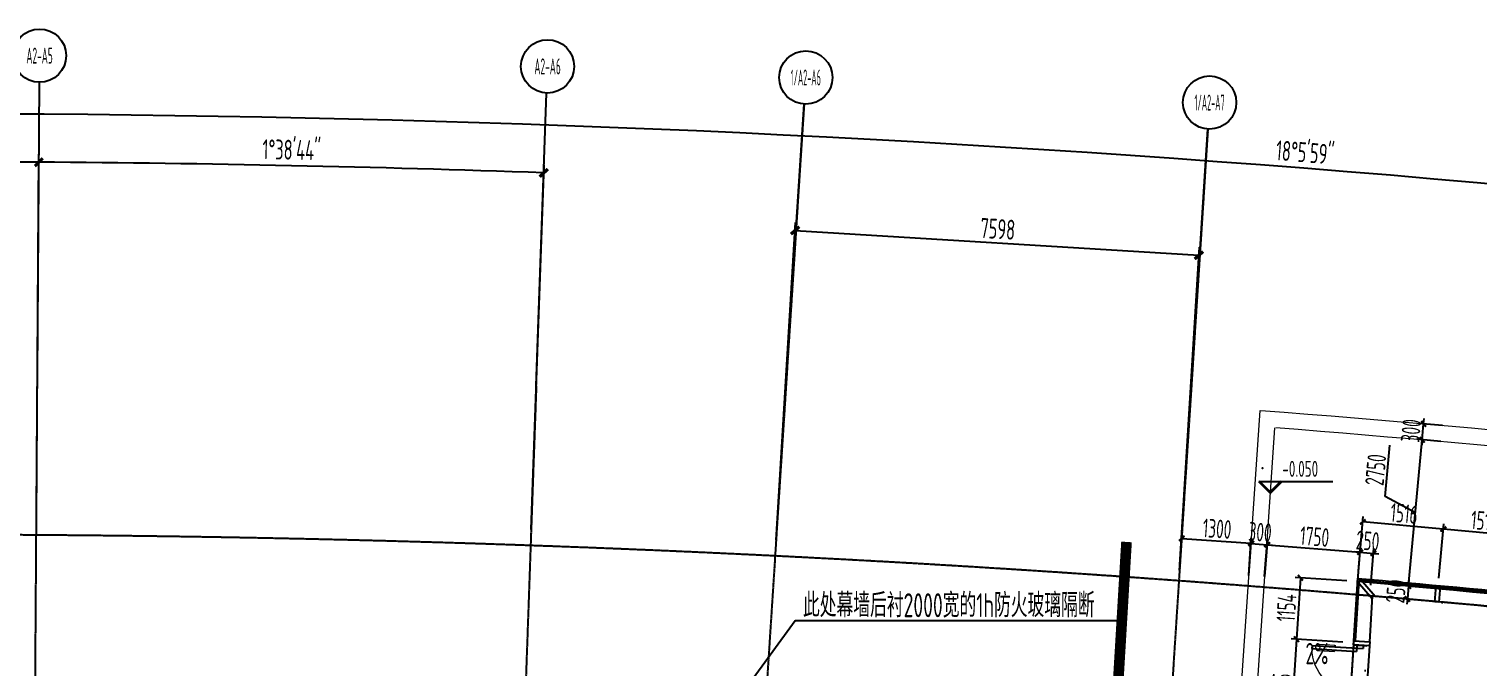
# Model space of a CAD drawing. Header units: millimetres. Extents: x 11639278 to 23698211, y -13072636 to -5537337.
# Drawn here: x 11780782 to 11808014, y -6373381 to -6361386 of the extents above; entities that cross this region are included whole.
import ezdxf
from ezdxf.enums import TextEntityAlignment as Align

# ---------------------------------------------------------------- set-up
doc = ezdxf.new("R2010")
doc.units = ezdxf.units.MM
doc.header["$LTSCALE"] = 10
for name, pattern in [('A2-RG-AXIS$0$CENTER', [2, 1.25, -0.25, 0.25, -0.25]), ('A2-RG-AXIS$0$DOTE', [2.42, 2, -0.2, 0.02, -0.2]), ('A2-RI-F1$0$DOT2', [0.125, 0, -0.125])]:
    doc.linetypes.add(name, pattern=pattern)
for name, color, linetype in [('A2-RB-F1$0$A-DIMS-100', 1, 'Continuous'), ('A2-RG-AXIS$0$A-AXIS', 1, 'Continuous'), ('A2-RG-AXIS$0$A-DIMS-100', 1, 'Continuous'), ('A2-RG-AXIS$0$A-GRID', 1, 'A2-RG-AXIS$0$CENTER'), ('A2-RG-AXIS$0$A-SYMB', 4, 'Continuous'), ('A2-RI-F1$0$A-DOOR', 32, 'Continuous'), ('A2-RI-F1$0$A-FLOR-OTLN', 4, 'A2-RI-F1$0$DOT2'), ('A2-RI-F1$0$A-GLAZ', 140, 'Continuous'), ('A2-RI-F1$0$A-STRS', 50, 'Continuous'), ('A2-RI-F1$0$A-SYMB', 4, 'Continuous'), ('A2-RI-F1$0$A-SYMB-AREA', 4, 'Continuous'), ('A2-RI-F1$0$A-SYMB-NAME', 4, 'Continuous'), ('A2-RI-F1$0$an-wndw-mull-v', 3, 'Continuous'), ('A2-RI-F1$0$WINDOW_TEXT', 7, 'Continuous'), ('A2-RS-F1$0$A-HATH-GRAY', 8, 'Continuous')]:
    doc.layers.add(name, color=color, linetype=linetype)
doc.layers.add('A2-RI-F1$0$A-DETL-LLIN', color=3, linetype='Continuous', lineweight=5)
doc.layers.add('A2-RI-F1$0$A-X-AREA', color=6, linetype='Continuous', plot=False)
doc.styles.add('A2-RB-F1$0$XD2008', font='hzs.shx', dxfattribs={"width": 0.7, "bigfont": 'hztxt.shx'})
doc.styles.add('A2-RG-AXIS$0$ECADI', font='hzs.shx', dxfattribs={"width": 0.7, "bigfont": 'hztxt.shx'})
doc.styles.add('A2-RG-AXIS$0$XD2008', font='hzs.shx', dxfattribs={"width": 0.7, "bigfont": 'hztxt.shx'})
doc.styles.add('A2-RI-F1$0$ECADI', font='hzs.shx', dxfattribs={"width": 0.7, "bigfont": 'hztxt.shx'})
doc.styles.add('A2-RI-F1$0$SIMPLEX', font='simplex.shx', dxfattribs={"width": 0.7})
doc.styles.add('A2-RI-F1$0$XD2008', font='hzs.shx', dxfattribs={"width": 0.7, "bigfont": 'hztxt.shx'})
doc.dimstyles.new('A2-RB-F1$0$XD100$0', dxfattribs={"dimscale": 100, "dimtxt": 3.5, "dimasz": 1, "dimexe": 1, "dimexo": 2, "dimgap": 0.5, "dimtad": 1, "dimdec": 0, "dimdsep": 46, "dimtxsty": 'A2-RB-F1$0$XD2008', "dimblk1": 'A2-RB-F1$0$_ArchTick', "dimblk2": 'A2-RB-F1$0$_ArchTick', "dimsah": 1, "dimcen": 2.5, "dimclrt": 4, "dimaunit": 1, "dimadec": 0, "dimazin": 0, "dimtfac": 1, "dimtdec": 0, "dimtix": 1, "dimtmove": 1, "dimatfit": 3, "dimfxl": 0, "dimtolj": 1, "dimtzin": 0, "dimarcsym": 0})
doc.dimstyles.new('A2-RG-AXIS$0$XD150', dxfattribs={"dimscale": 300, "dimtxt": 2.5, "dimasz": 1.5, "dimexe": 1, "dimexo": 2, "dimgap": 0.5, "dimtad": 1, "dimdec": 0, "dimdsep": 46, "dimtxsty": 'A2-RG-AXIS$0$XD2008', "dimcen": 2.5, "dimclrt": 4, "dimaunit": 1, "dimadec": 3, "dimazin": 0, "dimtfac": 1, "dimtdec": 0, "dimtmove": 2, "dimatfit": 3, "dimfxl": 0, "dimtolj": 1, "dimtzin": 0, "dimarcsym": 0})
doc.dimstyles.new('A2-RG-AXIS$0$XD150$0', dxfattribs={"dimscale": 150, "dimtxt": 2.5, "dimasz": 1, "dimexe": 1, "dimexo": 2, "dimgap": 0.5, "dimtad": 1, "dimdec": 0, "dimdsep": 46, "dimtxsty": 'A2-RG-AXIS$0$XD2008', "dimblk": 'A2-RG-AXIS$0$_ArchTick', "dimcen": 2.5, "dimclrt": 4, "dimaunit": 1, "dimadec": 0, "dimazin": 0, "dimtfac": 1, "dimtdec": 0, "dimtmove": 2, "dimatfit": 3, "dimfxl": 0, "dimtolj": 1, "dimtzin": 0, "dimarcsym": 0})

# ---------------------------------------------------------------- blocks, each defined once
blk = doc.blocks.new('A2-RG-AXIS$0$ECADI-TAG-GRID')
at = {"color": 13}
blk.add_circle((0, 0), 5, dxfattribs=at)
at = {"style": 'A2-RG-AXIS$0$ECADI', "width": 0.7}
blk.add_attdef('GRID', text='', height=5, dxfattribs=at).set_placement((0, 0), align=Align.MIDDLE)
blk = doc.blocks.new('A2-RG-AXIS$0$_ArchTick')
at = {"color": 0, "linetype": 'ByBlock', "const_width": 0.4}
blk.add_lwpolyline([(-0.5, -0.5), (0.5, 0.5)], dxfattribs=at)
blk = doc.blocks.new('*D503')
at = {"layer": 'A2-RG-AXIS$0$A-DIMS-100', "color": 0, "lineweight": -2, "ltscale": 3, "transparency": 16777216}
for p, q in [((11753070, -6371598), (11752455, -6363872)), ((11854556, -6379588), (11856371, -6372053))]:
    blk.add_line(p, q, dxfattribs=at)
blk.add_arc((11778731, -6694179), 331200, 76.44866, 94.54827, dxfattribs=at)
at = {"layer": 'Defpoints', "color": 0, "ltscale": 3, "transparency": 16777216}
for p in [(11822065, -6365826), (11753093, -6371897), (11854485, -6379879), (11778731, -6694179)]:
    blk.add_point(p, dxfattribs=at)
at = {"layer": 'A2-RG-AXIS$0$A-DIMS-100', "color": 0, "lineweight": -2, "ltscale": 3, "transparency": 16777216, "xscale": 150, "yscale": 150, "zscale": 150}
for p, rotation in [((11752467, -6364022), 184.5482656226652), ((11856336, -6372199), 346.4486630674553)]:
    blk.add_blockref('A2-RG-AXIS$0$_ArchTick', p, dxfattribs=dict(at, rotation=rotation))
at = {"layer": 'A2-RG-AXIS$0$A-DIMS-100', "color": 4, "ltscale": 3, "transparency": 16777216, "insert": (11804749, -6363703), "char_height": 375, "attachment_point": 5, "rotation": 355.4985, "style": 'A2-RG-AXIS$0$XD2008'}
blk.add_mtext('\\A1;18°5\'59"', dxfattribs=at)
blk = doc.blocks.new('*D510')
at = {"layer": 'A2-RG-AXIS$0$A-DIMS-100', "color": 0, "lineweight": -2, "ltscale": 3, "transparency": 16777216}
for p, q in [((11780922, -6370586), (11780968, -6363736)), ((11790213, -6370782), (11790456, -6363937))]:
    blk.add_line(p, q, dxfattribs=at)
blk.add_arc((11778731, -6694179), 330300, 87.96659, 89.61201, dxfattribs=at)
at = {"layer": 'Defpoints', "color": 0, "ltscale": 3, "transparency": 16777216}
for p in [(11787290, -6363990), (11780920, -6370886), (11790202, -6371082), (11778731, -6694179)]:
    blk.add_point(p, dxfattribs=at)
at = {"layer": 'A2-RG-AXIS$0$A-DIMS-100', "color": 0, "lineweight": -2, "ltscale": 3, "transparency": 16777216, "xscale": 150, "yscale": 150, "zscale": 150}
for p, rotation in [((11780967, -6363886), 179.6120103936911), ((11790450, -6364087), 357.9665919819578)]:
    blk.add_blockref('A2-RG-AXIS$0$_ArchTick', p, dxfattribs=dict(at, rotation=rotation))
at = {"layer": 'A2-RG-AXIS$0$A-DIMS-100', "color": 4, "ltscale": 3, "transparency": 16777216, "insert": (11785716, -6363654), "char_height": 375, "attachment_point": 5, "rotation": 358.7893, "style": 'A2-RG-AXIS$0$XD2008'}
blk.add_mtext('\\A1;1°38\'44"', dxfattribs=at)
blk = doc.blocks.new('*D512')
at = {"layer": 'A2-RG-AXIS$0$A-DIMS-100', "color": 0, "lineweight": -2, "ltscale": 3, "transparency": 16777216}
for p, q in [((11771629, -6370657), (11771479, -6363808)), ((11780922, -6370586), (11780968, -6363736))]:
    blk.add_line(p, q, dxfattribs=at)
blk.add_arc((11778731, -6694179), 330300, 89.61201, 91.25743, dxfattribs=at)
at = {"layer": 'Defpoints', "color": 0, "ltscale": 3, "transparency": 16777216}
for p in [(11777806, -6363880), (11771636, -6370957), (11780920, -6370886), (11778731, -6694179)]:
    blk.add_point(p, dxfattribs=at)
at = {"layer": 'A2-RG-AXIS$0$A-DIMS-100', "color": 0, "lineweight": -2, "ltscale": 3, "transparency": 16777216, "xscale": 150, "yscale": 150, "zscale": 150}
for p, rotation in [((11771482, -6363958), 181.2574288054266), ((11780967, -6363886), 359.6120103936937)]:
    blk.add_blockref('A2-RG-AXIS$0$_ArchTick', p, dxfattribs=dict(at, rotation=rotation))
at = {"layer": 'A2-RG-AXIS$0$A-DIMS-100', "color": 4, "ltscale": 3, "transparency": 16777216, "insert": (11776222, -6363590), "char_height": 375, "attachment_point": 5, "rotation": 0.4347, "style": 'A2-RG-AXIS$0$XD2008'}
blk.add_mtext('\\A1;1°38\'44"', dxfattribs=at)
blk = doc.blocks.new('*D546')
at = {"layer": 'A2-RG-AXIS$0$A-AXIS', "color": 0, "lineweight": -2, "ltscale": 3, "transparency": 16777216}
for p, q in [((11794812, -6370979), (11795179, -6365018)), ((11795170, -6365167), (11802753, -6365634)), ((11802395, -6371445), (11802762, -6365484))]:
    blk.add_line(p, q, dxfattribs=at)
at = {"layer": 'Defpoints', "color": 0, "ltscale": 3, "transparency": 16777216}
for p in [(11802753, -6365634), (11794794, -6371278), (11802377, -6371745)]:
    blk.add_point(p, dxfattribs=at)
at = {"layer": 'A2-RG-AXIS$0$A-AXIS', "color": 0, "lineweight": -2, "ltscale": 3, "transparency": 16777216, "xscale": 150, "yscale": 150, "zscale": 150}
for p, rotation in [((11795170, -6365167), 176.4788938020491), ((11802753, -6365634), 356.4788938020491)]:
    blk.add_blockref('A2-RG-AXIS$0$_ArchTick', p, dxfattribs=dict(at, rotation=rotation))
at = {"layer": 'A2-RG-AXIS$0$A-AXIS', "color": 4, "ltscale": 3, "transparency": 16777216, "insert": (11798977, -6365139), "char_height": 375, "attachment_point": 5, "rotation": 356.4789, "style": 'A2-RG-AXIS$0$XD2008'}
blk.add_mtext('\\A1;7598', dxfattribs=at)
blk = doc.blocks.new('A2-RB-F1$0$_ArchTick')
at = {"color": 0, "linetype": 'ByBlock', "const_width": 0.4}
blk.add_lwpolyline([(-0.5, -0.5), (0.5, 0.5)], dxfattribs=at)
blk = doc.blocks.new('*D1352')
at = {"layer": 'A2-RB-F1$0$A-DIMS-100', "color": 0, "lineweight": -2, "transparency": 16777216}
for p, q in [((11806691, -6371840), (11806947, -6369098)), ((11807300, -6369131), (11806847, -6369088)), ((11806253, -6370161), (11806342, -6369201)), ((11806819, -6370469), (11806253, -6370161)), ((11807044, -6371873), (11806591, -6371831))]:
    blk.add_line(p, q, dxfattribs=at)
at = {"layer": 'Defpoints', "color": 0, "transparency": 16777216}
for p in [(11806947, -6369098), (11807499, -6369149), (11807244, -6371892)]:
    blk.add_point(p, dxfattribs=at)
at = {"layer": 'A2-RB-F1$0$A-DIMS-100', "color": 0, "lineweight": -2, "transparency": 16777216, "xscale": 100, "yscale": 100, "zscale": 100}
for p, rotation in [((11806947, -6369098), 84.67613295136277), ((11806691, -6371840), 264.6761329513628)]:
    blk.add_blockref('A2-RB-F1$0$_ArchTick', p, dxfattribs=dict(at, rotation=rotation))
at = {"layer": 'A2-RB-F1$0$A-DIMS-100', "color": 4, "transparency": 16777216, "insert": (11806074, -6369660), "char_height": 350, "attachment_point": 5, "rotation": 84.6761, "style": 'A2-RB-F1$0$XD2008'}
blk.add_mtext('\\A1;2750', dxfattribs=at)
blk = doc.blocks.new('*D1353')
at = {"layer": 'A2-RB-F1$0$A-DIMS-100', "color": 0, "lineweight": -2, "transparency": 16777216}
for p, q in [((11802390, -6371545), (11802438, -6370848)), ((11802431, -6370948), (11803728, -6371036)), ((11803688, -6371633), (11803735, -6370936))]:
    blk.add_line(p, q, dxfattribs=at)
at = {"layer": 'Defpoints', "color": 0, "transparency": 16777216}
for p in [(11803728, -6371036), (11802377, -6371745), (11803674, -6371832)]:
    blk.add_point(p, dxfattribs=at)
at = {"layer": 'A2-RB-F1$0$A-DIMS-100', "color": 0, "lineweight": -2, "transparency": 16777216, "xscale": 100, "yscale": 100, "zscale": 100}
for p, rotation in [((11802431, -6370948), 176.1267598469456), ((11803728, -6371036), 356.1267598469456)]:
    blk.add_blockref('A2-RB-F1$0$_ArchTick', p, dxfattribs=dict(at, rotation=rotation))
at = {"layer": 'A2-RB-F1$0$A-DIMS-100', "color": 4, "transparency": 16777216, "insert": (11803095, -6370767), "char_height": 350, "attachment_point": 5, "rotation": 356.1268, "style": 'A2-RB-F1$0$XD2008'}
blk.add_mtext('\\A1;1300', dxfattribs=at)
blk = doc.blocks.new('*D1354')
at = {"layer": 'A2-RB-F1$0$A-DIMS-100', "color": 0, "lineweight": -2, "transparency": 16777216}
for p, q in [((11803989, -6371666), (11804045, -6370969)), ((11804037, -6371068), (11805781, -6371209)), ((11805733, -6371808), (11805790, -6371110))]:
    blk.add_line(p, q, dxfattribs=at)
at = {"layer": 'Defpoints', "color": 0, "transparency": 16777216}
for p in [(11805781, -6371209), (11803973, -6371866), (11805717, -6372007)]:
    blk.add_point(p, dxfattribs=at)
at = {"layer": 'A2-RB-F1$0$A-DIMS-100', "color": 0, "lineweight": -2, "transparency": 16777216, "xscale": 100, "yscale": 100, "zscale": 100}
for p, rotation in [((11804037, -6371068), 175.3738958675944), ((11805781, -6371209), 355.3738958675944)]:
    blk.add_blockref('A2-RB-F1$0$_ArchTick', p, dxfattribs=dict(at, rotation=rotation))
at = {"layer": 'A2-RB-F1$0$A-DIMS-100', "color": 4, "transparency": 16777216, "insert": (11804927, -6370915), "char_height": 350, "attachment_point": 5, "rotation": 355.3739, "style": 'A2-RB-F1$0$XD2008'}
blk.add_mtext('\\A1;1750', dxfattribs=at)
blk = doc.blocks.new('*D1355')
at = {"layer": 'A2-RB-F1$0$A-DIMS-100', "color": 0, "lineweight": -2, "transparency": 16777216}
for p, q in [((11803736, -6371043), (11803636, -6371035)), ((11803689, -6371643), (11803743, -6370943)), ((11803736, -6371043), (11804035, -6371066)), ((11803988, -6371666), (11804043, -6370966)), ((11804035, -6371066), (11804135, -6371074))]:
    blk.add_line(p, q, dxfattribs=at)
at = {"layer": 'Defpoints', "color": 0, "transparency": 16777216}
for p in [(11804035, -6371066), (11803673, -6371843), (11803973, -6371866)]:
    blk.add_point(p, dxfattribs=at)
at = {"layer": 'A2-RB-F1$0$A-DIMS-100', "color": 0, "lineweight": -2, "transparency": 16777216, "xscale": 100, "yscale": 100, "zscale": 100}
for p, rotation in [((11803736, -6371043), 355.5450838780344), ((11804035, -6371066), 175.5450838780344)]:
    blk.add_blockref('A2-RB-F1$0$_ArchTick', p, dxfattribs=dict(at, rotation=rotation))
at = {"layer": 'A2-RB-F1$0$A-DIMS-100', "color": 4, "transparency": 16777216, "insert": (11803903, -6370830), "char_height": 350, "attachment_point": 5, "rotation": 355.5451, "style": 'A2-RB-F1$0$XD2008'}
blk.add_mtext('\\A1;300', dxfattribs=at)
blk = doc.blocks.new('*D1356')
at = {"layer": 'A2-RB-F1$0$A-DIMS-100', "color": 0, "lineweight": -2, "transparency": 16777216}
for p, q in [((11807328, -6368832), (11806875, -6368790)), ((11806947, -6369098), (11806974, -6368799)), ((11806974, -6368799), (11806984, -6368699)), ((11807300, -6369131), (11806847, -6369088)), ((11806947, -6369098), (11806937, -6369197))]:
    blk.add_line(p, q, dxfattribs=at)
at = {"layer": 'Defpoints', "color": 0, "transparency": 16777216}
for p in [(11806974, -6368799), (11807527, -6368850), (11807499, -6369149)]:
    blk.add_point(p, dxfattribs=at)
at = {"layer": 'A2-RB-F1$0$A-DIMS-100', "color": 0, "lineweight": -2, "transparency": 16777216, "xscale": 100, "yscale": 100, "zscale": 100}
for p, rotation in [((11806974, -6368799), 264.6757871063039), ((11806947, -6369098), 84.67578710630387)]:
    blk.add_blockref('A2-RB-F1$0$_ArchTick', p, dxfattribs=dict(at, rotation=rotation))
at = {"layer": 'A2-RB-F1$0$A-DIMS-100', "color": 4, "transparency": 16777216, "insert": (11806737, -6368927), "char_height": 350, "attachment_point": 5, "rotation": 84.6758, "style": 'A2-RB-F1$0$XD2008'}
blk.add_mtext('\\A1;300', dxfattribs=at)
blk = doc.blocks.new('*D892')
at = {"layer": 'A2-RB-F1$0$A-DIMS-100', "color": 0, "lineweight": -2, "transparency": 16777216}
for p, q in [((11805781, -6371209), (11805682, -6371201)), ((11805733, -6371808), (11805790, -6371110)), ((11805781, -6371209), (11806031, -6371230)), ((11805982, -6371828), (11806039, -6371130)), ((11806031, -6371230), (11806130, -6371238))]:
    blk.add_line(p, q, dxfattribs=at)
at = {"layer": 'Defpoints', "color": 0, "transparency": 16777216}
for p in [(11806031, -6371230), (11805717, -6372007), (11805966, -6372027)]:
    blk.add_point(p, dxfattribs=at)
at = {"layer": 'A2-RB-F1$0$A-DIMS-100', "color": 0, "lineweight": -2, "transparency": 16777216, "xscale": 100, "yscale": 100, "zscale": 100}
for p, rotation in [((11805781, -6371209), 355.3738958679093), ((11806031, -6371230), 175.3738958679093)]:
    blk.add_blockref('A2-RB-F1$0$_ArchTick', p, dxfattribs=dict(at, rotation=rotation))
at = {"layer": 'A2-RB-F1$0$A-DIMS-100', "color": 4, "transparency": 16777216, "insert": (11805924, -6370995), "char_height": 350, "attachment_point": 5, "rotation": 355.3739, "style": 'A2-RB-F1$0$XD2008'}
blk.add_mtext('\\A1;250', dxfattribs=at)
blk = doc.blocks.new('*D893')
at = {"layer": 'A2-RB-F1$0$A-DIMS-100', "color": 0, "lineweight": -2, "transparency": 16777216}
for p, q in [((11807044, -6371873), (11806591, -6371831)), ((11806691, -6371840), (11806668, -6372085)), ((11806691, -6371840), (11806700, -6371741)), ((11807022, -6372118), (11806568, -6372075)), ((11806668, -6372085), (11806659, -6372184))]:
    blk.add_line(p, q, dxfattribs=at)
at = {"layer": 'Defpoints', "color": 0, "transparency": 16777216}
for p in [(11806668, -6372085), (11807221, -6372136), (11807244, -6371892)]:
    blk.add_point(p, dxfattribs=at)
at = {"layer": 'A2-RB-F1$0$A-DIMS-100', "color": 0, "lineweight": -2, "transparency": 16777216, "xscale": 100, "yscale": 100, "zscale": 100}
for p, rotation in [((11806691, -6371840), 264.6669811845586), ((11806668, -6372085), 84.66698118455855)]:
    blk.add_blockref('A2-RB-F1$0$_ArchTick', p, dxfattribs=dict(at, rotation=rotation))
at = {"layer": 'A2-RB-F1$0$A-DIMS-100', "color": 4, "transparency": 16777216, "insert": (11806455, -6371941), "char_height": 350, "attachment_point": 5, "rotation": 84.667, "style": 'A2-RB-F1$0$XD2008'}
blk.add_mtext('\\A1;250', dxfattribs=at)
blk = doc.blocks.new('*D1011')
at = {"layer": 'A2-RB-F1$0$A-DIMS-100', "color": 0, "lineweight": -2, "transparency": 16777216}
for p, q in [((11805533, -6371745), (11804560, -6371682)), ((11804660, -6371688), (11804586, -6372840)), ((11805459, -6372896), (11804486, -6372833))]:
    blk.add_line(p, q, dxfattribs=at)
at = {"layer": 'Defpoints', "color": 0, "transparency": 16777216}
for p in [(11805733, -6371757), (11804586, -6372840), (11805659, -6372909)]:
    blk.add_point(p, dxfattribs=at)
at = {"layer": 'A2-RB-F1$0$A-DIMS-100', "color": 0, "lineweight": -2, "transparency": 16777216, "xscale": 100, "yscale": 100, "zscale": 100}
for p, rotation in [((11804660, -6371688), 86.32115409151494), ((11804586, -6372840), 266.3211540915149)]:
    blk.add_blockref('A2-RB-F1$0$_ArchTick', p, dxfattribs=dict(at, rotation=rotation))
at = {"layer": 'A2-RB-F1$0$A-DIMS-100', "color": 4, "transparency": 16777216, "insert": (11804398, -6372250), "char_height": 350, "attachment_point": 5, "rotation": 86.3212, "style": 'A2-RB-F1$0$XD2008'}
blk.add_mtext('\\A1;1154', dxfattribs=at)
blk = doc.blocks.new('*D1012')
at = {"layer": 'A2-RB-F1$0$A-DIMS-100', "color": 0, "lineweight": -2, "transparency": 16777216}
for p, q in [((11804586, -6372840), (11804466, -6374711)), ((11805459, -6372896), (11804486, -6372833)), ((11805339, -6374767), (11804366, -6374704))]:
    blk.add_line(p, q, dxfattribs=at)
at = {"layer": 'Defpoints', "color": 0, "transparency": 16777216}
for p in [(11805659, -6372909), (11804466, -6374711), (11805539, -6374780)]:
    blk.add_point(p, dxfattribs=at)
at = {"layer": 'A2-RB-F1$0$A-DIMS-100', "color": 0, "lineweight": -2, "transparency": 16777216, "xscale": 100, "yscale": 100, "zscale": 100}
for p, rotation in [((11804586, -6372840), 86.32119752731222), ((11804466, -6374711), 266.3211975273122)]:
    blk.add_blockref('A2-RB-F1$0$_ArchTick', p, dxfattribs=dict(at, rotation=rotation))
at = {"layer": 'A2-RB-F1$0$A-DIMS-100', "color": 4, "transparency": 16777216, "insert": (11804301, -6373761), "char_height": 350, "attachment_point": 5, "rotation": 86.3212, "style": 'A2-RB-F1$0$XD2008'}
blk.add_mtext('\\A1;1875', dxfattribs=at)
blk = doc.blocks.new('*D681')
at = {"layer": 'A2-RB-F1$0$A-DIMS-100', "color": 0, "lineweight": -2, "transparency": 16777216}
for p, q in [((11807262, -6371693), (11807354, -6370676)), ((11808855, -6370913), (11807345, -6370775)), ((11808771, -6371830), (11808864, -6370813))]:
    blk.add_line(p, q, dxfattribs=at)
at = {"layer": 'Defpoints', "color": 0, "transparency": 16777216}
for p in [(11807345, -6370775), (11807244, -6371892), (11808753, -6372029)]:
    blk.add_point(p, dxfattribs=at)
at = {"layer": 'A2-RB-F1$0$A-DIMS-100', "color": 0, "lineweight": -2, "transparency": 16777216, "xscale": 100, "yscale": 100, "zscale": 100}
for p, rotation in [((11807345, -6370775), 174.7983454956538), ((11808855, -6370913), 354.7983454956538)]:
    blk.add_blockref('A2-RB-F1$0$_ArchTick', p, dxfattribs=dict(at, rotation=rotation))
at = {"layer": 'A2-RB-F1$0$A-DIMS-100', "color": 4, "transparency": 16777216, "insert": (11808120, -6370620), "char_height": 350, "attachment_point": 5, "rotation": 354.7983, "style": 'A2-RB-F1$0$XD2008'}
blk.add_mtext('\\A1;1516', dxfattribs=at)
blk = doc.blocks.new('*D688')
at = {"layer": 'A2-RB-F1$0$A-DIMS-100', "color": 0, "lineweight": -2, "transparency": 16777216}
for p, q in [((11805751, -6371558), (11805841, -6370538)), ((11807343, -6370772), (11805832, -6370638)), ((11807261, -6371692), (11807352, -6370672))]:
    blk.add_line(p, q, dxfattribs=at)
at = {"layer": 'Defpoints', "color": 0, "transparency": 16777216}
for p in [(11805832, -6370638), (11805733, -6371757), (11807243, -6371892)]:
    blk.add_point(p, dxfattribs=at)
at = {"layer": 'A2-RB-F1$0$A-DIMS-100', "color": 0, "lineweight": -2, "transparency": 16777216, "xscale": 100, "yscale": 100, "zscale": 100}
for p, rotation in [((11805832, -6370638), 174.9211705055614), ((11807343, -6370772), 354.9211705055614)]:
    blk.add_blockref('A2-RB-F1$0$_ArchTick', p, dxfattribs=dict(at, rotation=rotation))
at = {"layer": 'A2-RB-F1$0$A-DIMS-100', "color": 4, "transparency": 16777216, "insert": (11806608, -6370481), "char_height": 350, "attachment_point": 5, "rotation": 354.9212, "style": 'A2-RB-F1$0$XD2008'}
blk.add_mtext('\\A1;1516', dxfattribs=at)
blk = doc.blocks.new('A2-RS-F1')
at = {"layer": 'A2-RS-F1$0$A-HATH-GRAY', "ltscale": 3}
h = blk.add_hatch(color=256, dxfattribs=at)
h.paths.add_polyline_path([(11790491, -6377046), (11789491, -6377011), (11789445, -6378310), (11790445, -6378346)], flags=16)
h.paths.add_polyline_path([(11794711, -6377236), (11794112, -6377197), (11794061, -6377996), (11794660, -6378034)], flags=0)
h.paths.add_polyline_path([(11794483, -6380779), (11793885, -6380740), (11793833, -6381539), (11794432, -6381577)], flags=0)
h.paths.add_polyline_path([(11793887, -6390061), (11793288, -6390022), (11793236, -6390821), (11793835, -6390859)], flags=0)
h.paths.add_polyline_path([(11793659, -6393604), (11793060, -6393565), (11793009, -6394364), (11793607, -6394402)], flags=0)
h.paths.add_polyline_path([(11789926, -6392936), (11788927, -6392901), (11788881, -6394200), (11789880, -6394236)], flags=16)
h.paths.add_polyline_path([(11781272, -6392739), (11780272, -6392732), (11780263, -6394032), (11781263, -6394039)], flags=16)
h.paths.add_polyline_path([(11772615, -6392791), (11771616, -6392812), (11771644, -6394112), (11772644, -6394090)], flags=16)
h.paths.add_polyline_path([(11771836, -6400549, 1), (11772736, -6400549, 1)])
h.paths.add_polyline_path([(11789602, -6400664, 1), (11788702, -6400664, 1)], flags=0)
h.paths.add_polyline_path([(11797126, -6401084, 1), (11798026, -6401084, 1)], flags=0)
h.paths.add_polyline_path([(11772267, -6376895), (11771267, -6376916), (11771295, -6378216), (11772295, -6378194)], flags=16)
h.paths.add_polyline_path([(11781380, -6376840), (11780380, -6376832), (11780371, -6378133), (11781371, -6378140)], flags=16)
h.paths.add_polyline_path([(11752826, -6385566), (11752029, -6385629), (11752188, -6387623), (11752985, -6387560)], flags=17)
h.paths.add_polyline_path([(11757363, -6385213), (11756565, -6385276), (11756724, -6387270), (11757521, -6387205)], flags=17)
h.paths.add_polyline_path([(11762965, -6393141), (11763031, -6394440), (11764030, -6394389), (11763964, -6393090)])
h.paths.add_polyline_path([(11793009, -6394364), (11793607, -6394402), (11793659, -6393604), (11793060, -6393565)], flags=17)
h.paths.add_polyline_path([(11793236, -6390821), (11793835, -6390859), (11793887, -6390061), (11793288, -6390022)], flags=17)
h.paths.add_polyline_path([(11793833, -6381539), (11794432, -6381577), (11794483, -6380779), (11793885, -6380740)], flags=17)
h.paths.add_polyline_path([(11794061, -6377996), (11794660, -6378034), (11794711, -6377236), (11794112, -6377197)], flags=17)
h.paths.add_polyline_path([(11762160, -6377261), (11762226, -6378560), (11763225, -6378509), (11763159, -6377211)], flags=17)
edge = h.paths.add_edge_path(flags=16)
edge.add_arc((11772286, -6400549), 450, 0, 360)
edge = h.paths.add_edge_path(flags=16)
edge.add_arc((11789152, -6400664), 450, 0, 360)
edge = h.paths.add_edge_path()
edge.add_arc((11763857, -6400856), 450, 0, 360)
edge = h.paths.add_edge_path(flags=17)
edge.add_arc((11797576, -6401084), 450, 0, 360)
edge = h.paths.add_edge_path()
edge.add_arc((11755441, -6401404), 450, 0, 360)
h.paths.add_polyline_path([(11756756, -6377587), (11756915, -6379580), (11756117, -6379644), (11755959, -6377650)], flags=17)
h.paths.add_polyline_path([(11757323, -6394797), (11758120, -6394731), (11758001, -6393238), (11757204, -6393301)])
h.paths.add_polyline_path([(11752786, -6395149), (11753584, -6395086), (11753449, -6393391), (11752652, -6393455)])
h.paths.add_polyline_path([(11751581, -6379997), (11752378, -6379934), (11752220, -6377940), (11751422, -6378003)])
edge = h.paths.add_edge_path()
edge.add_line((11771616, -6392813), (11771644, -6394112))
edge.add_line((11771644, -6394112), (11772644, -6394090))
edge.add_line((11772644, -6394090), (11772615, -6392791))
edge.add_line((11772615, -6392791), (11771616, -6392812))
edge.add_line((11780272, -6392732), (11780263, -6394032))
edge.add_line((11780263, -6394032), (11781263, -6394039))
edge.add_line((11781263, -6394039), (11781272, -6392739))
edge.add_line((11781272, -6392739), (11780272, -6392732))
edge.add_line((11788927, -6392901), (11788881, -6394200))
edge.add_line((11788881, -6394200), (11789880, -6394236))
edge.add_line((11789880, -6394236), (11789926, -6392936))
edge.add_line((11789926, -6392936), (11788927, -6392901))
edge.add_line((11789491, -6377011), (11789445, -6378310))
edge.add_line((11789445, -6378310), (11790445, -6378346))
edge.add_line((11790445, -6378346), (11790491, -6377046))
edge.add_line((11790491, -6377046), (11789491, -6377011))
edge.add_line((11780380, -6376833), (11780371, -6378133))
edge.add_line((11780371, -6378133), (11781371, -6378140))
edge.add_line((11781371, -6378140), (11781380, -6376840))
edge.add_line((11781380, -6376840), (11780380, -6376832))
edge.add_line((11771267, -6376917), (11771295, -6378216))
edge.add_line((11771295, -6378216), (11772295, -6378194))
edge.add_line((11772295, -6378194), (11772267, -6376895))
edge.add_line((11772267, -6376895), (11771267, -6376916))
edge.add_line((11756724, -6387270), (11757521, -6387205))
edge.add_line((11756565, -6385276), (11757363, -6385213))
edge.add_line((11756565, -6385276), (11756724, -6387270))
edge.add_line((11752188, -6387623), (11752985, -6387560))
edge.add_line((11752029, -6385629), (11752826, -6385566))
edge.add_line((11752029, -6385629), (11752188, -6387623))
edge.add_line((11752826, -6385566), (11752985, -6387560))
edge.add_line((11757362, -6385205), (11757521, -6387205))
edge = h.paths.add_edge_path()
edge.add_arc((11847549, -6408655), 450, 0, 360)
h.paths.add_polyline_path([(11818747, -6372607), (11817357, -6372439), (11817139, -6374226), (11818529, -6374394)])
h.paths.add_polyline_path([(11827964, -6373889), (11826580, -6373681), (11826310, -6375461), (11827695, -6375669)])
h.paths.add_polyline_path([(11837141, -6375435), (11835763, -6375187), (11835442, -6376958), (11836820, -6377206)])
h.paths.add_polyline_path([(11814457, -6396162), (11815847, -6396332), (11816041, -6394744), (11814651, -6394573)])
h.paths.add_polyline_path([(11851385, -6401917), (11850605, -6401738), (11850371, -6402710), (11851151, -6402890)])
h.paths.add_polyline_path([(11846960, -6400859), (11846180, -6400679), (11845946, -6401652), (11846725, -6401831)])
h.paths.add_polyline_path([(11841338, -6400630), (11839968, -6400341), (11840298, -6398776), (11841668, -6399064)])
h.paths.add_polyline_path([(11831506, -6398704), (11832883, -6398953), (11833168, -6397379), (11831791, -6397129)])
h.paths.add_polyline_path([(11823000, -6397310), (11824384, -6397520), (11824624, -6395938), (11823240, -6395728)])
h.paths.add_polyline_path([(11806985, -6395311), (11806189, -6395237), (11806300, -6394042), (11807096, -6394116)])
h.paths.add_polyline_path([(11800592, -6394829), (11801191, -6394867), (11801242, -6394069), (11800643, -6394030)])
h.paths.add_polyline_path([(11793009, -6394364), (11793607, -6394402), (11793659, -6393604), (11793060, -6393565)], flags=17)
h.paths.add_polyline_path([(11800820, -6391286), (11801419, -6391324), (11801470, -6390526), (11800871, -6390487)])
h.paths.add_polyline_path([(11793236, -6390821), (11793835, -6390859), (11793887, -6390061), (11793288, -6390022)], flags=17)
h.paths.add_polyline_path([(11853037, -6395064), (11853271, -6394091), (11852492, -6393912), (11852257, -6394884)])
h.paths.add_polyline_path([(11854912, -6387286), (11855146, -6386314), (11854366, -6386134), (11854132, -6387107)])
h.paths.add_polyline_path([(11846269, -6377243), (11844899, -6376956), (11844527, -6378717), (11845898, -6379005)])
h.paths.add_polyline_path([(11848612, -6394005), (11848846, -6393033), (11848067, -6392853), (11847832, -6393825)])
h.paths.add_polyline_path([(11850486, -6386227), (11850721, -6385255), (11849941, -6385076), (11849707, -6386048)])
h.paths.add_polyline_path([(11843712, -6384523), (11844299, -6384647), (11844423, -6384060), (11843836, -6383936)])
h.paths.add_polyline_path([(11842062, -6392351), (11842649, -6392475), (11842773, -6391888), (11842185, -6391764)])
h.paths.add_polyline_path([(11808357, -6373042), (11808955, -6373098), (11809029, -6372301), (11808432, -6372246)])
h.paths.add_polyline_path([(11793833, -6381539), (11794432, -6381577), (11794483, -6380779), (11793885, -6380740)], flags=17)
h.paths.add_polyline_path([(11801417, -6382005), (11802015, -6382043), (11802067, -6381245), (11801468, -6381206)])
h.paths.add_polyline_path([(11801644, -6378462), (11802243, -6378500), (11802294, -6377702), (11801696, -6377663)])
h.paths.add_polyline_path([(11794061, -6377996), (11794660, -6378034), (11794711, -6377236), (11794112, -6377197)], flags=17)
h.paths.add_polyline_path([(11808460, -6379480), (11807664, -6379406), (11807775, -6378211), (11808572, -6378285)])
edge = h.paths.add_edge_path(flags=16)
edge.add_arc((11772286, -6400549), 450, 0, 360)
edge = h.paths.add_edge_path(flags=17)
edge.add_arc((11789152, -6400664), 450, 0, 360)
edge = h.paths.add_edge_path(flags=17)
edge.add_arc((11797576, -6401084), 450, 0, 360)
edge = h.paths.add_edge_path()
edge.add_arc((11805984, -6401746), 450, 0, 360)
edge = h.paths.add_edge_path()
edge.add_arc((11814369, -6402649), 450, 0, 360)
edge = h.paths.add_edge_path()
edge.add_arc((11822726, -6403793), 450, 0, 360)
edge = h.paths.add_edge_path()
edge.add_arc((11831046, -6405176), 450, 0, 360)
edge = h.paths.add_edge_path()
edge.add_arc((11839323, -6406797), 450, 0, 360)
edge = h.paths.add_edge_path(flags=17)
edge.add_line((11771616, -6392813), (11771644, -6394112))
edge.add_line((11771644, -6394112), (11772644, -6394090))
edge.add_line((11772644, -6394090), (11772615, -6392791))
edge.add_line((11772615, -6392791), (11771616, -6392812))
edge.add_line((11780272, -6392732), (11780263, -6394032))
edge.add_line((11780263, -6394032), (11781263, -6394039))
edge.add_line((11781263, -6394039), (11781272, -6392739))
edge.add_line((11781272, -6392739), (11780272, -6392732))
edge.add_line((11788927, -6392901), (11788881, -6394200))
edge.add_line((11788881, -6394200), (11789880, -6394236))
edge.add_line((11789880, -6394236), (11789926, -6392936))
edge.add_line((11789926, -6392936), (11788927, -6392901))
edge.add_line((11789491, -6377011), (11789445, -6378310))
edge.add_line((11789445, -6378310), (11790445, -6378346))
edge.add_line((11790445, -6378346), (11790491, -6377046))
edge.add_line((11790491, -6377046), (11789491, -6377011))
edge.add_line((11780380, -6376833), (11780371, -6378133))
edge.add_line((11780371, -6378133), (11781371, -6378140))
edge.add_line((11781371, -6378140), (11781380, -6376840))
edge.add_line((11781380, -6376840), (11780380, -6376832))
edge.add_line((11771267, -6376917), (11771295, -6378216))
edge.add_line((11771295, -6378216), (11772295, -6378194))
edge.add_line((11772295, -6378194), (11772267, -6376895))
edge.add_line((11772267, -6376895), (11771267, -6376916))
edge = h.paths.add_edge_path()
edge.add_arc((11780720, -6400485), 450, 0, 360)
blk = doc.blocks.new('A2-RI-F1$0$$DorLib2D$00000011')
for p, q in [((-0.467, 0.471), (-0.467, -0.062)), ((-0.467, 0.471), (-0.433, 0.471)), ((-0.433, 0.471), (-0.433, 0.004)), ((0.433, 0.471), (0.433, 0.004)), ((0.467, 0.471), (0.433, 0.471)), ((0.467, 0.471), (0.467, -0.062)), ((-0.483, 0.396), (-0.467, 0.396)), ((-0.417, 0.396), (-0.433, 0.396)), ((0.417, 0.396), (0.433, 0.396)), ((0.483, 0.396), (0.467, 0.396)), ((-0.483, 0.235), (-0.467, 0.235)), ((-0.417, 0.235), (-0.433, 0.235)), ((0.417, 0.235), (0.433, 0.235)), ((0.483, 0.235), (0.467, 0.235)), ((-0.5, 0.004), (-0.433, 0.004)), ((-0.5, 0.004), (-0.5, -0.062)), ((0.5, 0.004), (0.433, 0.004)), ((0.5, 0.004), (0.5, -0.062)), ((-0.5, -0.062), (-0.467, -0.062)), ((0.5, -0.062), (0.467, -0.062))]:
    blk.add_line(p, q)
at = {"lineweight": 13}
for p, q in [((-0.483, 0.396), (-0.483, 0.235)), ((-0.417, 0.396), (-0.417, 0.235)), ((0.417, 0.396), (0.417, 0.235)), ((0.483, 0.396), (0.483, 0.235))]:
    blk.add_line(p, q, dxfattribs=at)
for centre, start, end in [((-0.467, 0.004), 0, 85.904), ((0.467, 0.004), 94.096, 180)]:
    blk.add_arc(centre, 0.467, start, end, dxfattribs=at)
blk = doc.blocks.new('A2-RI-F1$0$door-doublewing')
at = {"layer": 'A2-RI-F1$0$A-DOOR', "color": 4, "xscale": -0.9999999999999998, "rotation": 180}
blk.add_blockref('A2-RI-F1$0$$DorLib2D$00000011', (0, -0.029), dxfattribs=at)
at = {"layer": 'A2-RI-F1$0$WINDOW_TEXT', "style": 'A2-RI-F1$0$SIMPLEX', "flags": 9}
blk.add_attdef('A', text='', height=1, dxfattribs=at).set_placement((0, 1.5), align=Align.MIDDLE)
blk = doc.blocks.new('A2-RI-F1$0$5erhfh')
at = {"layer": 'A2-RI-F1$0$A-SYMB-AREA', "style": 'A2-RI-F1$0$ECADI', "width": 0.7}
blk.add_attdef('340M2', text='', height=2.5, dxfattribs=at).set_placement((0, 1.25), align=Align.MIDDLE_LEFT)
at = {"layer": 'A2-RI-F1$0$A-SYMB-NAME', "style": 'A2-RI-F1$0$ECADI', "width": 0.7}
blk.add_attdef('CHINESENAME', (-12.29, 3.09), '', height=4.5, dxfattribs=at)
blk = doc.blocks.new('A2-RI-F1$0$ECADI-TAG-HGHT（国标）')
at = {"color": 1}
blk.add_line((-2.12, 2.12), (11.77, 2.12), dxfattribs=at)
at = {"color": 1, "const_width": 0.5}
blk.add_lwpolyline([(-2.12, 2.12), (0, 0), (2.12, 2.12)], dxfattribs=at)
at = {"color": 1}
blk.add_point((-1.48, 4.6), dxfattribs=at)
at = {"style": 'A2-RI-F1$0$XD2008', "width": 0.7}
blk.add_attdef('FL', text='', height=3, dxfattribs=at).set_placement((-2.69, 2.97), align=Align.RIGHT)
for tag, p in [('F.F.L.', (2.28, 2.97)), ('T.O.S.', (2.28, -1.1))]:
    blk.add_attdef(tag, p, '', height=3, dxfattribs=at)
blk = doc.blocks.new('A2-RI-F1$0$A$C047A065C')
at = {"layer": 'A2-RI-F1$0$an-wndw-mull-v'}
for points in [[(50296, 29696), (50349, 29691), (50626, 29370), (50575, 29371), (50569, 29321), (50292, 29643)], [(51742, 29266), (51771, 29565), (51846, 29558), (51817, 29259), (51742, 29266)], [(50515, 28438), (50216, 28458), (50221, 28532), (50520, 28513), (50515, 28438)]]:
    blk.add_lwpolyline(points, close=True, dxfattribs=at)
blk = doc.blocks.new('A2-RI-F1')
at = {"layer": 'A2-RI-F1$0$A-DETL-LLIN'}
for p, q in [((11803896.3, -6368549.9), (11803426.8, -6375484.4)), ((11804175.2, -6368872.5), (11803725.9, -6375507.7))]:
    blk.add_line(p, q, dxfattribs=at)
for radius, start, end in [(326599.1, 83.100504, 85.577279), (326299.1, 83.153246, 85.524093)]:
    blk.add_arc((11778730.8, -6694177.9), radius, start, end, dxfattribs=at)
at = {"layer": 'A2-RI-F1$0$A-FLOR-OTLN', "ltscale": 1000}
blk.add_lwpolyline([(11814764.2, -6394127.4), (11817357.4, -6372440.5, -0.0249426), (11849205.6, -6377886.4), (11848159.2, -6382228.1), (11851284.2, -6382919.5), (11850720.9, -6385256.6), (11855146, -6386315.4), (11851150.8, -6402891.1), (11849876.5, -6402592.9), (11848102.5, -6409766.8, 0.0804175), (11754733.7, -6402413.9), (11754132.4, -6395046.4), (11752786.4, -6395150.9), (11751422.5, -6378004.8), (11756208, -6377631.7), (11756045.3, -6375586.8, -0.0389379), (11805715.9, -6375922.1), (11805966.1, -6372030.7, -0.0060163), (11817268.4, -6373184.4, -0.0060163)], format="xyb", dxfattribs=at)
at = {"layer": 'A2-RI-F1$0$A-GLAZ'}
for p, q in [((11805661.4, -6372871.2), (11805736.2, -6371707.6)), ((11805691.3, -6372873.1), (11805764.1, -6371740.1)), ((11805960.7, -6372890.4), (11806015.9, -6372032.8)), ((11805656.5, -6372946), (11805906, -6372962.1))]:
    blk.add_line(p, q, dxfattribs=at)
for centre, radius, start, end in [((11774715.9, -6733430.8), 363050.9, 84.508101, 85.098481), ((11774437.1, -6736584), 366186.4, 84.511892, 85.092383), ((11778322.5, -6693938.3), 323094.6, 84.474391, 85.082983)]:
    blk.add_arc(centre, radius, start, end, dxfattribs=at)
at = {"layer": 'A2-RI-F1$0$A-STRS'}
for p, q in [((11805656.5, -6372946), (11805541, -6374742.3)), ((11805955.9, -6372965.3), (11805840.4, -6374761.6))]:
    blk.add_line(p, q, dxfattribs=at)
at = {"layer": 'A2-RI-F1$0$A-SYMB'}
blk.add_lwpolyline([(11801356.1, -6372493.1), (11795172.5, -6372493.1), (11793440.5, -6374867.4)], dxfattribs=at)
at = {"layer": 'A2-RI-F1$0$A-X-AREA'}
for points in [[(11850108.4, -6402699.1), (11851187.8, -6402951), (11855206.3, -6386278.4), (11850781.2, -6385219.6), (11851344.3, -6382881.6), (11848219.6, -6382189), (11849265.8, -6377848.6, 0.0249961), (11817313.7, -6372383.5), (11817247, -6372928.9, 0.0063305), (11805733, -6371757.5), (11805482.7, -6375649.8, 0.0389275), (11755776, -6375354), (11755954.7, -6377600.2), (11751368.6, -6377957.4), (11752740.6, -6395204.6), (11753887.3, -6395115.2), (11754504.9, -6402683.7, -0.0809284), (11848284.8, -6410068.7), (11850119.8, -6402650.4)], [(11817296.7, -6372934.6, 0.0063579), (11805733, -6371757.5), (11805482.7, -6375649.8, 0.0389275), (11755776, -6375354), (11755958.6, -6377650.1), (11751422.4, -6378003.4), (11752786.4, -6395150.9), (11753883.2, -6395065.3), (11754504.9, -6402683.7, -0.0809284), (11848284.8, -6410068.7), (11850119.8, -6402650.4), (11851150.8, -6402891.1), (11855146, -6386315.4), (11850720.9, -6385256.6), (11851283.7, -6382919.4), (11848159.1, -6382226.8), (11849205.2, -6377886.3, 0.0249184), (11817357.2, -6372439.1), (11817296.6, -6372935)]]:
    blk.add_lwpolyline(points, format="xyb", dxfattribs=at)
at = {"layer": 'Defpoints', "const_width": 200}
blk.add_lwpolyline([(11801394, -6371014.5), (11800907.5, -6379199)], dxfattribs=at)
for name, p in [('A2-RS-F1', (0, 0)), ('A2-RI-F1$0$A$C047A065C', (11755440.6, -6401403.6))]:
    blk.add_blockref(name, p)
ref = blk.add_blockref('A2-RI-F1$0$5erhfh', (11796546.9, -6372736), dxfattribs=dict(xscale=100, yscale=100, zscale=100))
ref.add_attrib('CHINESENAME', '此处幕墙后衬2000宽的1h防火玻璃隔断', (11795317.7, -6372427.3), dxfattribs={"layer": 'A2-RI-F1$0$A-SYMB-NAME', "height": 450, "style": 'A2-RI-F1$0$ECADI', "width": 0.7})
ref = blk.add_blockref('A2-RI-F1$0$5erhfh', (11805984.8, -6373619.3), dxfattribs=dict(xscale=100, yscale=100, zscale=100))
ref.add_attrib('CHINESENAME', '2%%%', (11804755.7, -6373310.5), dxfattribs={"layer": 'A2-RI-F1$0$A-SYMB-NAME', "height": 400, "style": 'A2-RI-F1$0$ECADI', "width": 0.7})
at = {"layer": 'A2-RI-F1$0$A-DOOR', "xscale": 1799.999999998112, "yscale": 1799.999999998112, "zscale": 1799.999999998112, "rotation": 266.3211735653711}
blk.add_blockref('A2-RI-F1$0$door-doublewing', (11805723.5, -6373852.2), dxfattribs=at)
at = {"layer": 'A2-RI-F1$0$A-SYMB', "xscale": 99.99999999989086, "yscale": 99.99999999989086, "zscale": 99.99999999989086}
blk.add_blockref('A2-RI-F1$0$ECADI-TAG-HGHT（国标）', (11804092.8, -6370089.3), dxfattribs=at).add_auto_attribs({'F.F.L.': '-0.050'})
blk = doc.blocks.new('A2-RG-AXIS')
at = {"layer": 'A2-RG-AXIS$0$A-AXIS', "ltscale": 3}
for p, q in [((11780940.3, -6367886.2), (11780977.5, -6362386.3)), ((11790308.6, -6368084.2), (11790503.7, -6362587.7)), ((11794986, -6368283.9), (11795338.9, -6362795.8)), ((11802569.4, -6368750.7), (11802922, -6363265.7))]:
    blk.add_line(p, q, dxfattribs=at)
at = {"layer": 'A2-RG-AXIS$0$A-GRID', "linetype": 'A2-RG-AXIS$0$DOTE'}
for p, q in [((11795338.9, -6362795.8), (11793349.7, -6393734.2)), ((11802922, -6363265.7), (11800933.1, -6394199.2)), ((11780668.1, -6408085.3), (11780940.3, -6367886.2)), ((11790308.6, -6368084.2), (11788882.2, -6408258.9))]:
    blk.add_line(p, q, dxfattribs=at)
blk.add_arc((11778730.7, -6694178.7), 323300, 75.589285, 95.407644, dxfattribs=at)
at = {"layer": 'A2-RG-AXIS$0$A-SYMB'}
ref = blk.add_blockref('A2-RG-AXIS$0$ECADI-TAG-GRID', (11780980.9, -6361886.3), dxfattribs=dict(at, xscale=100, yscale=100, zscale=100))
ref.add_attrib('GRID', 'A2-A5', dxfattribs={"layer": '0', "extrusion": (0, 0, -1), "height": 300, "style": 'A2-RG-AXIS$0$ECADI', "text_generation_flag": 2, "width": 0.5}).set_placement((-11780980.9, -6361886.3), align=Align.MIDDLE)
ref = blk.add_blockref('A2-RG-AXIS$0$ECADI-TAG-GRID', (11790521.4, -6362088), dxfattribs=dict(at, xscale=100, yscale=100, zscale=100))
ref.add_attrib('GRID', 'A2-A6', dxfattribs={"layer": '0', "extrusion": (0, 0, -1), "height": 300, "style": 'A2-RG-AXIS$0$ECADI', "text_generation_flag": 2, "width": 0.5}).set_placement((-11790521.4, -6362088), align=Align.MIDDLE)
ref = blk.add_blockref('A2-RG-AXIS$0$ECADI-TAG-GRID', (11795371, -6362296.9), dxfattribs=dict(at, xscale=100, yscale=100, zscale=100))
ref.add_attrib('GRID', '1/A2-A6', dxfattribs={"layer": '0', "extrusion": (0, 0, -1), "height": 300, "style": 'A2-RG-AXIS$0$ECADI', "text_generation_flag": 2, "width": 0.4}).set_placement((-11795371, -6362296.9), align=Align.MIDDLE)
ref = blk.add_blockref('A2-RG-AXIS$0$ECADI-TAG-GRID', (11802954.1, -6362766.7), dxfattribs=dict(at, xscale=100, yscale=100, zscale=100))
ref.add_attrib('GRID', '1/A2-A7', dxfattribs={"layer": '0', "extrusion": (0, 0, -1), "height": 300, "style": 'A2-RG-AXIS$0$ECADI', "text_generation_flag": 2, "width": 0.4}).set_placement((-11802954.1, -6362766.7), align=Align.MIDDLE)
at = {"layer": 'A2-RG-AXIS$0$A-AXIS', "ltscale": 3}
dim = blk.add_aligned_dim(p1=(11794793.5, -6371278), p2=(11802376.9, -6371744.6), distance=6122.3, dimstyle='A2-RG-AXIS$0$XD150$0', dxfattribs=at)
dim.commit()
dim.dimension.update_dxf_attribs({"geometry": '*D546', "text_midpoint": (11798977.3, -6365138.5)})
at = {"layer": 'A2-RG-AXIS$0$A-DIMS-100', "ltscale": 3}
for base, p1, p2, picture, middle in [((11822064.9, -6365825.9), (11854485.2, -6379879.3), (11753093.4, -6371896.8), '*D503', (11804748.6, -6363703.1)), ((11777805.6, -6363880), (11780920, -6370886.1), (11771636, -6370956.6), '*D512', (11776222.4, -6363590)), ((11787290.1, -6363989.6), (11780920, -6370886.1), (11790202.1, -6371082.3), '*D510', (11785716, -6363654.3))]:
    dim = blk.add_angular_dim_3p(base=base, center=(11778730.7, -6694178.7), p1=p1, p2=p2, dimstyle='A2-RG-AXIS$0$XD150', override={"dimscale": 150, "dimasz": 1, "dimblk": 'A2-RG-AXIS$0$_ArchTick', "dimadec": 4}, dxfattribs=at)
    dim.commit()
    dim.dimension.update_dxf_attribs({"geometry": picture, "text_midpoint": middle})
blk = doc.blocks.new('A2-RB-F1')
at = {"layer": 'A2-RB-F1$0$A-DIMS-100'}
for p1, p2, distance, picture, middle in [((11807499.1, -6369149.1), (11807526.9, -6368850.4), 554.9, '*D1356', (11806736.5, -6368927.4)), ((11807243.4, -6371891.7), (11805733, -6371757.5), -1124.1, '*D688', (11806607.6, -6370480.8)), ((11808753.1, -6372029.1), (11807243.5, -6371891.7), -1120.9, '*D681', (11808120.3, -6370620.1)), ((11802376.9, -6371744.6), (11803674.1, -6371832.4), 798.5, '*D1353', (11803094.6, -6370767.4)), ((11803673.4, -6371842.5), (11803972.5, -6371865.8), 802.1, '*D1355', (11803902.7, -6370830.2)), ((11803972.5, -6371865.8), (11805716.9, -6372007), 800.1, '*D1354', (11804927.4, -6370914.7)), ((11805716.9, -6372007), (11805966.1, -6372027.1), 800.1, '*D892', (11805924.2, -6370995.3)), ((11805732.9604, -6371757.463), (11805658.945, -6372908.6222), -1075.2166, '*D1011', (11804398.4153, -6372249.6157)), ((11805658.9, -6372908.6), (11805538.6, -6374779.8), -1075.2, '*D1012', (11804301.3, -6373760.8))]:
    dim = blk.add_aligned_dim(p1=p1, p2=p2, distance=distance, dimstyle='A2-RB-F1$0$XD100$0', dxfattribs=at)
    dim.commit()
    dim.dimension.update_dxf_attribs({"geometry": picture, "text_midpoint": middle})
dim = blk.add_linear_dim(base=(11806946.6, -6369097.6), p1=(11807243.5, -6371891.7), p2=(11807499.1, -6369149.1), angle=84.67613, text='2750', dimstyle='A2-RB-F1$0$XD100$0', dxfattribs=at)
dim.commit()
dim.dimension.update_dxf_attribs({"geometry": '*D1352', "text_midpoint": (11806257.6, -6370110.9), "dimtype": 129})
dim = blk.add_aligned_dim(p1=(11807243.5, -6371891.7), p2=(11807220.7, -6372136.2), distance=-555.1, text='250', dimstyle='A2-RB-F1$0$XD100$0', dxfattribs=at)
dim.commit()
dim.dimension.update_dxf_attribs({"geometry": '*D893', "text_midpoint": (11806455.4, -6371941.4)})

msp = doc.modelspace()

# ---------------------------------------------------------------- block references
for name in ['A2-RI-F1', 'A2-RB-F1', 'A2-RG-AXIS', 'A2-RS-F1']:
    msp.add_blockref(name, (0, 0))

doc.saveas('drawing.dxf')
